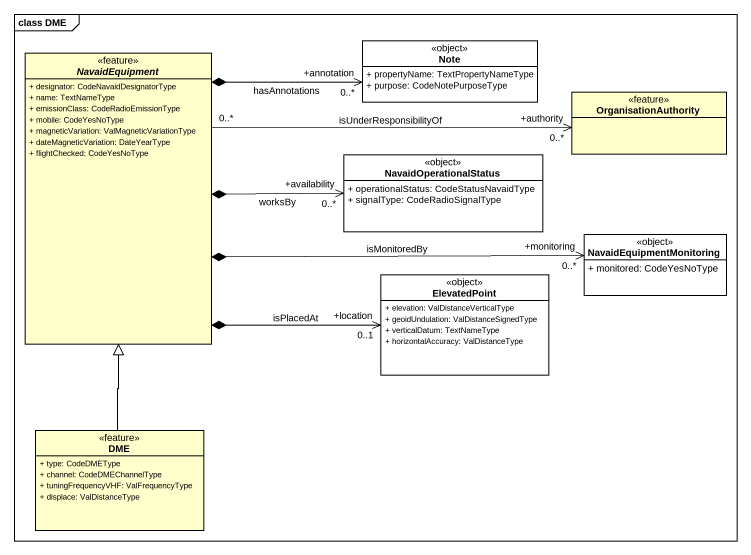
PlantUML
@startuml
mainframe class DME
hide circle
hide empty members
skinparam classAttributeIconSize 0
class "Note" as Note_ <<object>> #FFFFFF {
  + propertyName: TextPropertyNameType
  + purpose: CodeNotePurposeType
}
abstract class NavaidEquipment <<feature>> {
  + designator: CodeNavaidDesignatorType
  + name: TextNameType
  + emissionClass: CodeRadioEmissionType
  + mobile: CodeYesNoType
  + magneticVariation: ValMagneticVariationType
  + dateMagneticVariation: DateYearType
  + flightChecked: CodeYesNoType
}
class OrganisationAuthority <<feature>>
class NavaidOperationalStatus <<object>> #FFFFFF {
  + operationalStatus: CodeStatusNavaidType
  + signalType: CodeRadioSignalType
}
class NavaidEquipmentMonitoring <<object>> #FFFFFF {
  + monitored: CodeYesNoType
}
class ElevatedPoint <<object>> #FFFFFF {
  + elevation: ValDistanceVerticalType
  + geoidUndulation: ValDistanceSignedType
  + verticalDatum: TextNameType
  + horizontalAccuracy: ValDistanceType
}
class DME <<feature>> {
  + type: CodeDMEType
  + channel: CodeDMEChannelType
  + tuningFrequencyVHF: ValFrequencyType
  + displace: ValDistanceType
}
NavaidEquipment *-right-> "+annotation\n0..*" Note_ : hasAnnotations
NavaidEquipment "0..*" -right-> "+authority\n0..*" OrganisationAuthority : isUnderResponsibilityOf
NavaidEquipment *-right-> "+availability\n0..*" NavaidOperationalStatus : worksBy
NavaidEquipment *-right-> "+monitoring\n0..*" NavaidEquipmentMonitoring : isMonitoredBy
NavaidEquipment *-right-> "+location\n0..1" ElevatedPoint : isPlacedAt
DME -up-|> NavaidEquipment
@enduml
